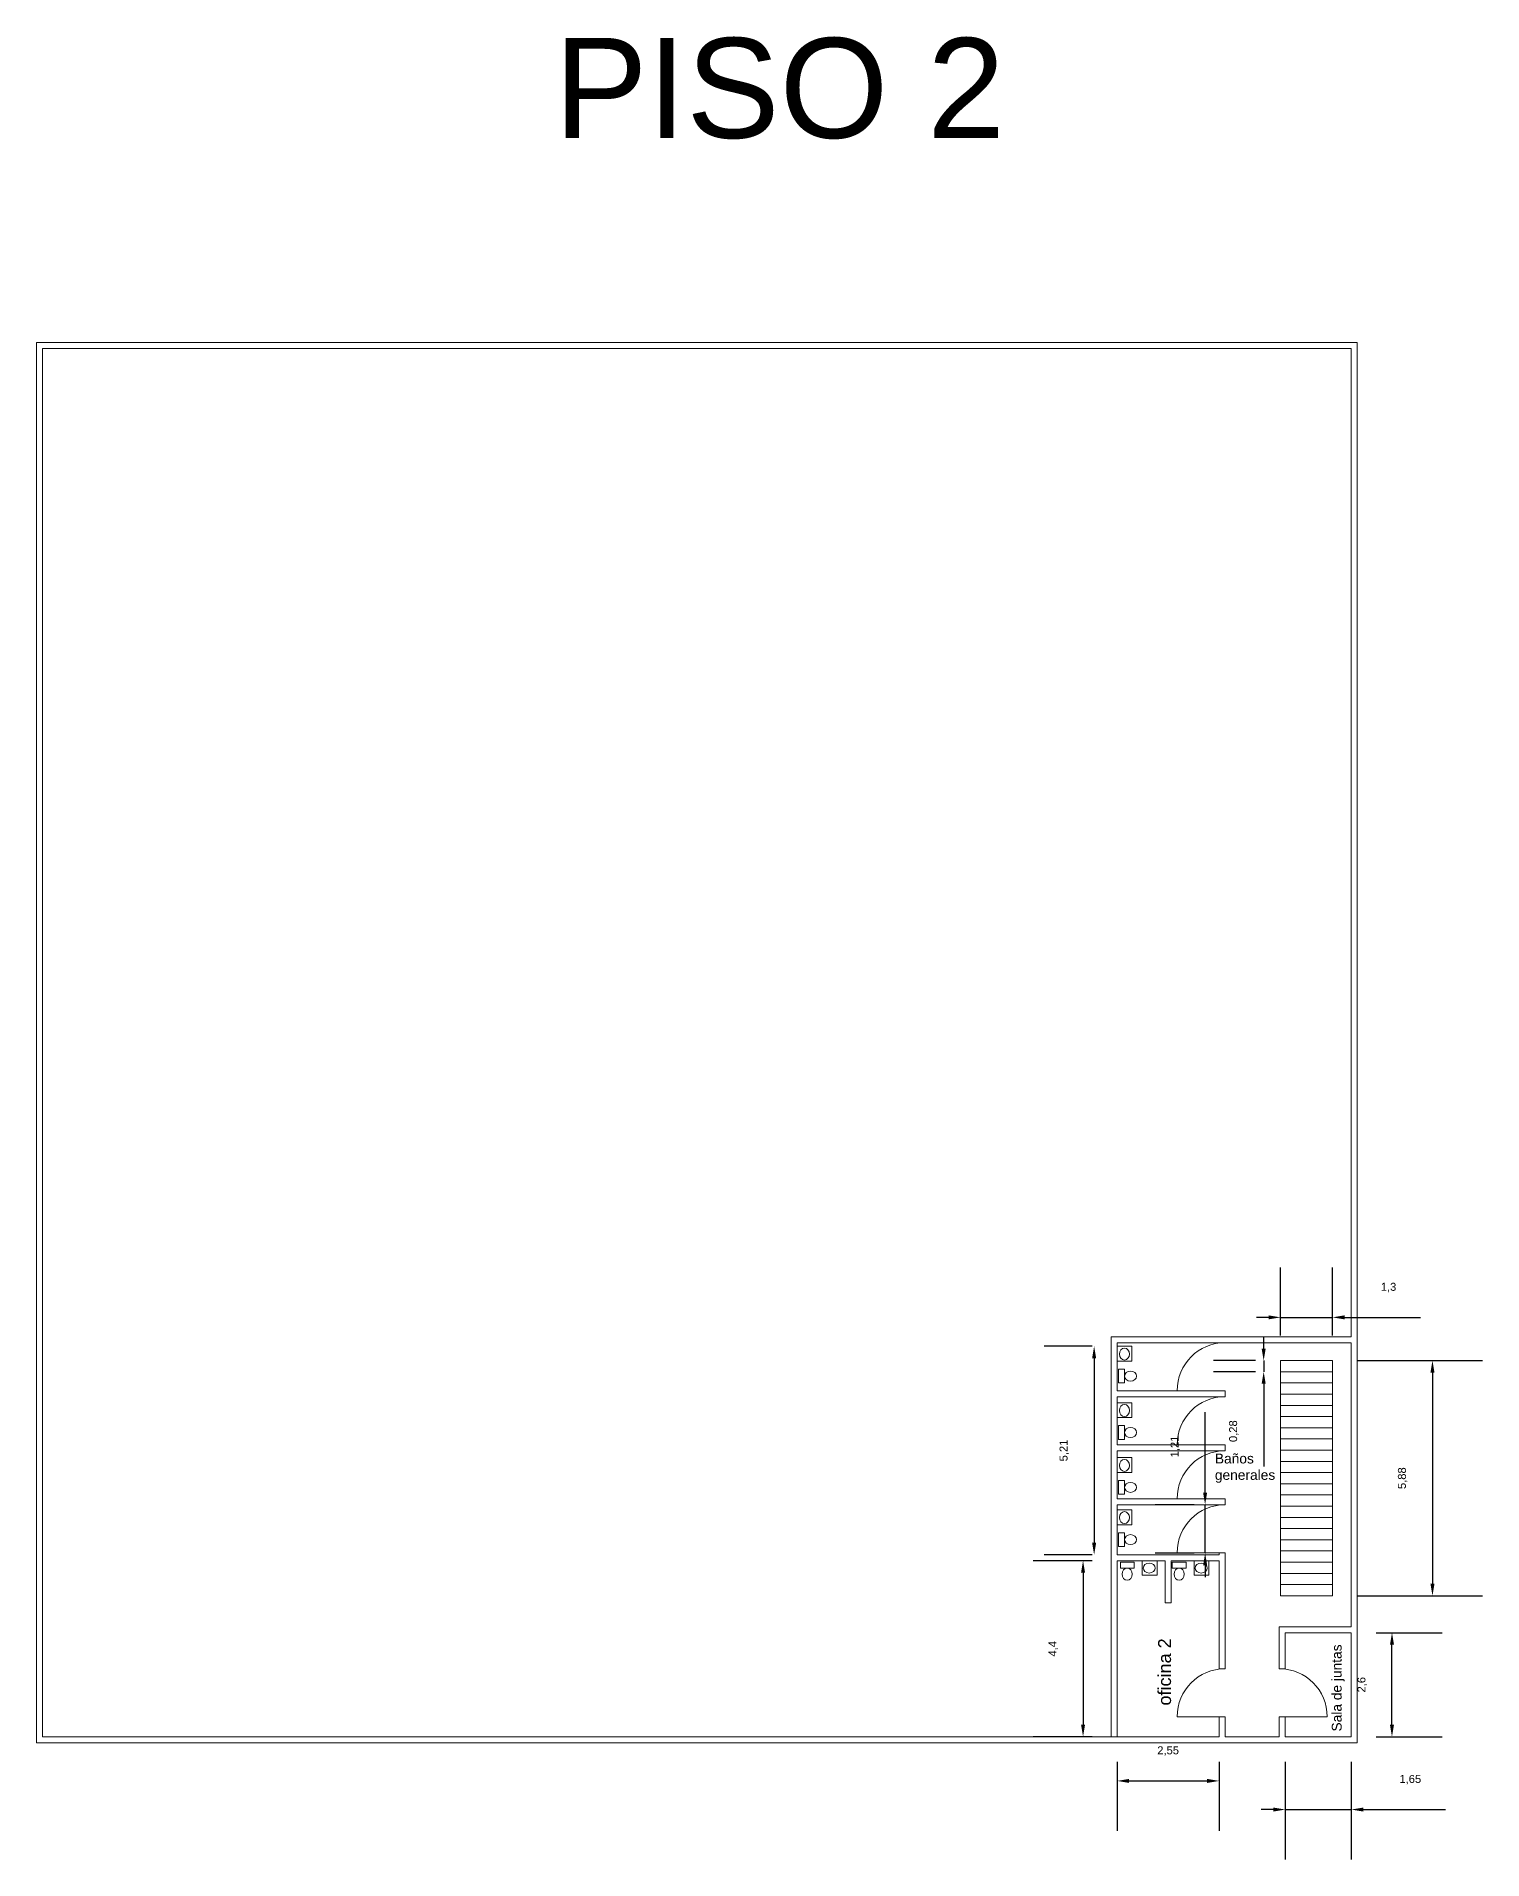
# Model space of a CAD drawing. Header units: millimetres. Extents: x -461 to 1315, y -154 to 152.
# Drawn here: x 215.74 to 251.87, y 22.08 to 67.65 of the extents above; entities that cross this region are included whole.
import ezdxf

# ---------------------------------------------------------------- set-up
doc = ezdxf.new("R2010")
doc.units = ezdxf.units.MM
for name, color, linetype, lineweight in [('A-AREA', 7, 'Continuous', 5), ('A-DOOR', 251, 'Continuous', 13), ('A-FURN', 46, 'Continuous', 13), ('A-WALL', 253, 'Continuous', 15), ('C-SSWR', 3, 'Continuous', 13), ('S-STRS', 4, 'Continuous', 13)]:
    doc.layers.add(name, color=color, linetype=linetype, lineweight=lineweight)
doc.styles.get("Standard").update_dxf_attribs({"font": 'arial.ttf'})
doc.dimstyles.new('Partes pequeñas', dxfattribs={"dimtxt": 0.2, "dimasz": 0.3, "dimexe": 1.25, "dimexo": 0.625, "dimtad": 1, "dimtxsty": 'Standard', "dimcen": 2.5, "dimclrd": 1, "dimadec": 0, "dimazin": 0, "dimtfac": 1, "dimtmove": 0, "dimatfit": 3, "dimfxl": 1, "dimarcsym": 0})

# ---------------------------------------------------------------- blocks, each defined once
blk = doc.blocks.new('*D41')
at = {"layer": 'A-AREA', "color": 0, "lineweight": -2, "transparency": 16777216}
for p, q in [((242.118, 29.55), (240.642, 29.55)), ((242.118, 25.15), (240.642, 25.15))]:
    blk.add_line(p, q, dxfattribs=at)
at = {"layer": 'A-AREA', "color": 1, "lineweight": -2, "transparency": 16777216}
blk.add_line((241.892, 29.25), (241.892, 25.45), dxfattribs=at)
at = {"layer": 'A-AREA', "color": 1, "transparency": 16777216}
for points in [[(241.842, 29.25), (241.942, 29.25), (241.892, 29.55)], [(241.842, 25.45), (241.942, 25.45), (241.892, 25.15)]]:
    blk.add_solid(points, dxfattribs=at)
at = {"layer": 'Defpoints', "color": 0, "transparency": 16777216}
for p in [(242.743, 29.55), (241.892, 25.15), (242.743, 25.15)]:
    blk.add_point(p, dxfattribs=at)
at = {"layer": 'A-AREA', "color": 0, "transparency": 16777216, "insert": (241.147, 27.35), "char_height": 0.2, "attachment_point": 5, "rotation": 90}
blk.add_mtext('4,4', dxfattribs=at)
blk = doc.blocks.new('*D42')
at = {"layer": 'A-AREA', "color": 0, "lineweight": -2, "transparency": 16777216}
for p, q in [((242.743, 24.525), (242.743, 22.796)), ((245.293, 24.525), (245.293, 22.796))]:
    blk.add_line(p, q, dxfattribs=at)
at = {"layer": 'A-AREA', "color": 1, "lineweight": -2, "transparency": 16777216}
blk.add_line((243.043, 24.046), (244.993, 24.046), dxfattribs=at)
at = {"layer": 'A-AREA', "color": 1, "transparency": 16777216}
for points in [[(243.043, 24.096), (243.043, 23.996), (242.743, 24.046)], [(244.993, 24.096), (244.993, 23.996), (245.293, 24.046)]]:
    blk.add_solid(points, dxfattribs=at)
at = {"layer": 'Defpoints', "color": 0, "transparency": 16777216}
for p in [(242.743, 25.15), (245.293, 25.15), (245.293, 24.046)]:
    blk.add_point(p, dxfattribs=at)
at = {"layer": 'A-AREA', "color": 0, "transparency": 16777216, "insert": (244.018, 24.792), "char_height": 0.2, "attachment_point": 5}
blk.add_mtext('2,55', dxfattribs=at)
blk = doc.blocks.new('*D44')
at = {"layer": 'A-AREA', "color": 0, "lineweight": -2, "transparency": 16777216}
for p, q in [((242.118, 34.91), (240.919, 34.91)), ((242.118, 29.7), (240.919, 29.7))]:
    blk.add_line(p, q, dxfattribs=at)
at = {"layer": 'A-AREA', "color": 1, "lineweight": -2, "transparency": 16777216}
blk.add_line((242.169, 34.61), (242.169, 30), dxfattribs=at)
at = {"layer": 'A-AREA', "color": 1, "transparency": 16777216}
for points in [[(242.119, 34.61), (242.219, 34.61), (242.169, 34.91)], [(242.119, 30), (242.219, 30), (242.169, 29.7)]]:
    blk.add_solid(points, dxfattribs=at)
at = {"layer": 'Defpoints', "color": 0, "transparency": 16777216}
for p in [(242.743, 34.91), (242.169, 29.7), (242.743, 29.7)]:
    blk.add_point(p, dxfattribs=at)
at = {"layer": 'A-AREA', "color": 0, "transparency": 16777216, "insert": (241.424, 32.305), "char_height": 0.2, "attachment_point": 5, "rotation": 90}
blk.add_mtext('5,21', dxfattribs=at)
blk = doc.blocks.new('*D45')
at = {"layer": 'A-AREA', "color": 0, "lineweight": -2, "transparency": 16777216}
for p, q in [((248.752, 34.553), (251.873, 34.553)), ((248.752, 28.673), (251.873, 28.673))]:
    blk.add_line(p, q, dxfattribs=at)
at = {"layer": 'A-AREA', "color": 1, "lineweight": -2, "transparency": 16777216}
blk.add_line((250.623, 34.253), (250.623, 28.973), dxfattribs=at)
at = {"layer": 'A-AREA', "color": 1, "transparency": 16777216}
for points in [[(250.573, 34.253), (250.673, 34.253), (250.623, 34.553)], [(250.573, 28.973), (250.673, 28.973), (250.623, 28.673)]]:
    blk.add_solid(points, dxfattribs=at)
at = {"layer": 'Defpoints', "color": 0, "transparency": 16777216}
for p in [(248.127, 34.553), (248.127, 28.673), (250.623, 28.673)]:
    blk.add_point(p, dxfattribs=at)
at = {"layer": 'A-AREA', "color": 0, "transparency": 16777216, "insert": (249.878, 31.613), "char_height": 0.2, "attachment_point": 5, "rotation": 90}
blk.add_mtext('5,88', dxfattribs=at)
blk = doc.blocks.new('*D46')
at = {"layer": 'A-AREA', "color": 0, "lineweight": -2, "transparency": 16777216}
for p, q in [((246.827, 35.178), (246.827, 36.883)), ((248.127, 35.178), (248.127, 36.883))]:
    blk.add_line(p, q, dxfattribs=at)
at = {"layer": 'A-AREA', "color": 1, "lineweight": -2, "transparency": 16777216}
for p, q in [((246.527, 35.633), (246.227, 35.633)), ((246.827, 35.633), (248.127, 35.633)), ((248.427, 35.633), (250.323, 35.633))]:
    blk.add_line(p, q, dxfattribs=at)
at = {"layer": 'A-AREA', "color": 1, "transparency": 16777216}
for points in [[(246.527, 35.683), (246.527, 35.583), (246.827, 35.633)], [(248.427, 35.683), (248.427, 35.583), (248.127, 35.633)]]:
    blk.add_solid(points, dxfattribs=at)
at = {"layer": 'Defpoints', "color": 0, "transparency": 16777216}
for p in [(248.127, 35.633), (246.827, 34.553), (248.127, 34.553)]:
    blk.add_point(p, dxfattribs=at)
at = {"layer": 'A-AREA', "color": 0, "transparency": 16777216, "insert": (249.525, 36.378), "char_height": 0.2, "attachment_point": 5}
blk.add_mtext('1,3', dxfattribs=at)
blk = doc.blocks.new('*D47')
at = {"layer": 'A-AREA', "color": 1, "lineweight": -2, "transparency": 16777216}
for p, q in [((246.405, 34.853), (246.405, 35.153)), ((246.405, 34.553), (246.405, 34.273)), ((246.405, 33.973), (246.405, 31.903))]:
    blk.add_line(p, q, dxfattribs=at)
at = {"layer": 'A-AREA', "color": 0, "lineweight": -2, "transparency": 16777216}
for p, q in [((246.202, 34.553), (245.155, 34.553)), ((246.202, 34.273), (245.155, 34.273))]:
    blk.add_line(p, q, dxfattribs=at)
at = {"layer": 'A-AREA', "color": 1, "transparency": 16777216}
for points in [[(246.355, 34.853), (246.455, 34.853), (246.405, 34.553)], [(246.355, 33.973), (246.455, 33.973), (246.405, 34.273)]]:
    blk.add_solid(points, dxfattribs=at)
at = {"layer": 'Defpoints', "color": 0, "transparency": 16777216}
for p in [(246.405, 34.273), (246.827, 34.553), (246.827, 34.273)]:
    blk.add_point(p, dxfattribs=at)
at = {"layer": 'A-AREA', "color": 0, "transparency": 16777216, "insert": (245.66, 32.788), "char_height": 0.2, "attachment_point": 5, "rotation": 90}
blk.add_mtext('0,28', dxfattribs=at)
blk = doc.blocks.new('*D48')
at = {"layer": 'A-AREA', "color": 1, "lineweight": -2, "transparency": 16777216}
for p, q in [((244.942, 31.25), (244.942, 33.262)), ((244.942, 29.738), (244.942, 30.95)), ((244.942, 29.438), (244.942, 29.138))]:
    blk.add_line(p, q, dxfattribs=at)
at = {"layer": 'A-AREA', "color": 0, "lineweight": -2, "transparency": 16777216}
for p, q in [((244.668, 30.95), (243.692, 30.95)), ((244.668, 29.738), (243.692, 29.738))]:
    blk.add_line(p, q, dxfattribs=at)
at = {"layer": 'A-AREA', "color": 1, "transparency": 16777216}
for points in [[(244.892, 31.25), (244.992, 31.25), (244.942, 30.95)], [(244.892, 29.438), (244.992, 29.438), (244.942, 29.738)]]:
    blk.add_solid(points, dxfattribs=at)
at = {"layer": 'Defpoints', "color": 0, "transparency": 16777216}
for p in [(244.942, 30.95), (245.293, 30.95), (245.293, 29.738)]:
    blk.add_point(p, dxfattribs=at)
at = {"layer": 'A-AREA', "color": 0, "transparency": 16777216, "insert": (244.197, 32.406), "char_height": 0.2, "attachment_point": 5, "rotation": 90}
blk.add_mtext('1,21', dxfattribs=at)
blk = doc.blocks.new('*D49')
at = {"layer": 'A-AREA', "color": 0, "lineweight": -2, "transparency": 16777216}
for p, q in [((246.943, 24.525), (246.943, 22.08)), ((248.593, 24.525), (248.593, 22.08))]:
    blk.add_line(p, q, dxfattribs=at)
at = {"layer": 'A-AREA', "color": 1, "lineweight": -2, "transparency": 16777216}
for p, q in [((246.643, 23.33), (246.343, 23.33)), ((246.943, 23.33), (248.593, 23.33)), ((248.893, 23.33), (250.945, 23.33))]:
    blk.add_line(p, q, dxfattribs=at)
at = {"layer": 'A-AREA', "color": 1, "transparency": 16777216}
for points in [[(246.643, 23.38), (246.643, 23.28), (246.943, 23.33)], [(248.893, 23.38), (248.893, 23.28), (248.593, 23.33)]]:
    blk.add_solid(points, dxfattribs=at)
at = {"layer": 'Defpoints', "color": 0, "transparency": 16777216}
for p in [(246.943, 25.15), (248.593, 25.15), (248.593, 23.33)]:
    blk.add_point(p, dxfattribs=at)
at = {"layer": 'A-AREA', "color": 0, "transparency": 16777216, "insert": (250.069, 24.076), "char_height": 0.2, "attachment_point": 5}
blk.add_mtext('1,65', dxfattribs=at)
blk = doc.blocks.new('*D50')
at = {"layer": 'A-AREA', "color": 0, "lineweight": -2, "transparency": 16777216}
for p, q in [((249.218, 27.75), (250.861, 27.75)), ((249.218, 25.15), (250.861, 25.15))]:
    blk.add_line(p, q, dxfattribs=at)
at = {"layer": 'A-AREA', "color": 1, "lineweight": -2, "transparency": 16777216}
blk.add_line((249.611, 25.45), (249.611, 27.45), dxfattribs=at)
at = {"layer": 'A-AREA', "color": 1, "transparency": 16777216}
for points in [[(249.561, 27.45), (249.661, 27.45), (249.611, 27.75)], [(249.561, 25.45), (249.661, 25.45), (249.611, 25.15)]]:
    blk.add_solid(points, dxfattribs=at)
at = {"layer": 'Defpoints', "color": 0, "transparency": 16777216}
for p in [(248.593, 27.75), (249.611, 27.75), (248.593, 25.15)]:
    blk.add_point(p, dxfattribs=at)
at = {"layer": 'A-AREA', "color": 0, "transparency": 16777216, "insert": (248.866, 26.45), "char_height": 0.2, "attachment_point": 5, "rotation": 90}
blk.add_mtext('2,6', dxfattribs=at)

msp = doc.modelspace()

# ---------------------------------------------------------------- linework, layer by layer
at = {"layer": 'A-DOOR'}
for p, q in [((245.443, 33.8), (244.243, 33.8)), ((245.443, 32.45), (244.243, 32.45)), ((245.443, 31.1), (244.243, 31.1)), ((245.443, 29.75), (244.243, 29.75)), ((245.443, 25.65), (244.243, 25.65)), ((246.793, 25.65), (247.993, 25.65))]:
    msp.add_line(p, q, dxfattribs=at)
for centre, start, end in [((245.443, 33.8), 90, 180), ((245.443, 32.45), 90, 180), ((245.443, 31.1), 90, 180), ((245.443, 29.75), 90, 180), ((245.443, 25.65), 90, 180), ((246.793, 25.65), 0, 90)]:
    msp.add_arc(centre, 1.2, start, end, dxfattribs=at)
at = {"layer": 'A-FURN'}
for p, q in [((243.109, 34.91), (242.743, 34.91)), ((243.109, 34.538), (243.109, 34.91)), ((242.743, 34.538), (243.109, 34.538)), ((243.109, 33.5), (242.743, 33.5)), ((243.109, 33.127), (243.109, 33.5)), ((242.743, 33.127), (243.109, 33.127)), ((243.109, 32.129), (242.743, 32.129)), ((243.109, 31.757), (243.109, 32.129)), ((242.743, 31.757), (243.109, 31.757)), ((243.109, 30.822), (242.743, 30.822)), ((243.109, 30.449), (243.109, 30.822)), ((242.743, 30.449), (243.109, 30.449)), ((243.367, 29.55), (243.367, 29.185)), ((243.367, 29.185), (243.74, 29.185)), ((243.74, 29.185), (243.74, 29.55)), ((244.665, 29.55), (244.665, 29.185)), ((244.665, 29.185), (245.038, 29.185)), ((245.038, 29.185), (245.038, 29.55))]:
    msp.add_line(p, q, dxfattribs=at)
at = {"layer": 'A-WALL'}
for p, q in [((248.743, 60), (215.743, 60)), ((215.743, 60), (215.743, 25)), ((215.743, 60), (215.893, 60)), ((248.593, 59.85), (215.893, 59.85)), ((215.893, 59.85), (215.893, 25.15)), ((248.593, 35.15), (248.593, 59.85)), ((248.743, 25), (248.743, 60)), ((242.593, 25.15), (242.593, 35.15)), ((242.593, 35.15), (248.593, 35.15)), ((242.593, 35.15), (242.593, 35)), ((242.593, 35.15), (242.743, 35.15)), ((242.743, 35), (248.593, 35)), ((242.743, 35), (242.743, 33.8)), ((248.593, 27.9), (248.593, 35)), ((245.443, 33.8), (242.743, 33.8)), ((245.443, 33.65), (245.443, 33.8)), ((242.743, 33.65), (242.743, 32.45)), ((245.443, 33.65), (242.743, 33.65)), ((245.443, 32.45), (242.743, 32.45)), ((245.443, 32.3), (245.443, 32.45)), ((242.743, 32.3), (242.743, 31.1)), ((245.443, 32.3), (242.743, 32.3)), ((245.443, 31.1), (242.743, 31.1)), ((245.443, 30.95), (245.443, 31.1)), ((242.743, 30.95), (242.743, 30.15)), ((245.443, 30.95), (242.743, 30.95)), ((242.743, 30.875), (242.743, 30.85)), ((242.743, 30), (242.743, 30.15)), ((242.743, 30), (242.743, 29.7)), ((242.743, 29.7), (242.743, 30)), ((242.743, 30), (242.743, 29.7)), ((242.743, 29.7), (245.268, 29.7)), ((245.268, 29.7), (245.293, 29.7)), ((245.293, 29.7), (245.293, 29.75)), ((245.293, 29.75), (245.443, 29.75)), ((245.293, 29.725), (245.293, 29.75)), ((245.443, 28.65), (245.443, 29.75)), ((242.743, 29.55), (242.743, 27.3)), ((243.943, 29.55), (242.743, 29.55)), ((242.743, 25.15), (242.743, 29.55)), ((242.743, 29.55), (242.743, 28.65)), ((243.943, 28.8), (243.943, 29.55)), ((245.293, 29.55), (244.093, 29.55)), ((244.093, 28.8), (244.093, 29.55)), ((245.293, 29.55), (245.293, 28.65)), ((243.943, 28.8), (243.943, 28.65)), ((244.093, 28.8), (244.093, 28.65)), ((243.943, 28.65), (243.943, 28.5)), ((243.943, 28.5), (244.093, 28.5)), ((244.093, 28.65), (244.093, 28.5)), ((245.293, 28.65), (245.293, 26.85)), ((245.293, 26.85), (245.293, 28.65)), ((245.443, 28.65), (245.443, 26.85)), ((246.793, 27.75), (246.793, 27.9)), ((246.793, 27.9), (248.593, 27.9)), ((246.793, 27.9), (246.943, 27.9)), ((246.793, 27.45), (246.793, 27.75)), ((246.793, 27.45), (246.793, 26.85)), ((246.943, 27.75), (248.593, 27.75)), ((246.943, 27.15), (246.943, 27.75)), ((248.593, 25.15), (248.593, 27.75)), ((242.743, 27.15), (242.743, 25.15)), ((246.943, 27.15), (246.943, 26.85)), ((245.443, 26.85), (245.293, 26.85)), ((246.793, 26.85), (246.943, 26.85)), ((245.293, 25.15), (245.293, 25.65)), ((245.443, 25.65), (245.293, 25.65)), ((245.293, 25.65), (245.293, 25.15)), ((245.443, 25.65), (245.443, 25.15)), ((246.793, 25.15), (246.793, 25.65)), ((246.793, 25.65), (246.943, 25.65)), ((246.943, 25.65), (246.943, 25.15)), ((224.106, 25.15), (215.893, 25.15)), ((224.106, 25.15), (245.293, 25.15)), ((242.743, 25.15), (245.293, 25.15)), ((245.443, 25.15), (245.493, 25.15)), ((245.493, 25.15), (246.693, 25.15)), ((246.693, 25.15), (246.793, 25.15)), ((246.943, 25.15), (248.593, 25.15)), ((215.743, 25), (245.493, 25)), ((215.743, 25), (245.493, 25)), ((245.493, 25), (246.693, 25)), ((246.693, 25), (248.743, 25)), ((246.693, 25), (248.743, 25)), ((248.743, 25), (248.593, 25))]:
    msp.add_line(p, q, dxfattribs=at)
at = {"layer": 'C-SSWR'}
for points in [[(242.779, 33.994), (242.929, 33.994), (242.929, 34.337), (242.779, 34.337)], [(242.779, 32.584), (242.929, 32.584), (242.929, 32.927), (242.779, 32.927)], [(242.779, 31.213), (242.929, 31.213), (242.929, 31.556), (242.779, 31.556)], [(242.779, 29.906), (242.929, 29.906), (242.929, 30.249), (242.779, 30.249)], [(242.824, 29.514), (242.824, 29.364), (243.167, 29.364), (243.167, 29.514)], [(244.122, 29.514), (244.122, 29.364), (244.465, 29.364), (244.465, 29.514)]]:
    msp.add_lwpolyline(points, close=True, dxfattribs=at)
for centre, major_axis in [((242.926, 34.715), (0, 0.15)), ((243.079, 34.165), (-0.15, 0)), ((242.926, 33.305), (0, 0.15)), ((243.079, 32.755), (-0.15, 0)), ((242.926, 31.934), (0, 0.15)), ((243.079, 31.384), (-0.15, 0)), ((242.926, 30.627), (0, 0.15)), ((243.079, 30.077), (-0.15, 0)), ((242.995, 29.214), (0, 0.15)), ((243.545, 29.367), (0.15, 0)), ((244.293, 29.214), (0, 0.15)), ((244.843, 29.367), (0.15, 0))]:
    msp.add_ellipse(centre, major_axis=major_axis, ratio=0.833333, dxfattribs=at)
at = {"layer": 'S-STRS'}
for p, q in [((248.127, 34.553), (246.827, 34.553)), ((246.827, 34.553), (246.827, 28.673)), ((246.827, 34.273), (248.127, 34.273)), ((248.127, 28.673), (248.127, 34.553)), ((248.127, 33.993), (246.827, 33.993)), ((246.827, 33.713), (248.127, 33.713)), ((248.127, 33.433), (246.827, 33.433)), ((248.127, 33.713), (248.127, 33.433)), ((246.827, 33.153), (248.127, 33.153)), ((248.127, 32.873), (246.827, 32.873)), ((246.827, 32.593), (248.127, 32.593)), ((248.127, 32.313), (246.827, 32.313)), ((246.827, 32.033), (248.127, 32.033)), ((248.127, 31.753), (246.827, 31.753)), ((246.827, 31.473), (248.127, 31.473)), ((248.127, 31.193), (246.827, 31.193)), ((246.827, 30.913), (248.127, 30.913)), ((248.127, 30.633), (246.827, 30.633)), ((246.827, 30.353), (248.127, 30.353)), ((248.127, 30.073), (246.827, 30.073)), ((246.827, 29.793), (248.127, 29.793)), ((248.127, 29.513), (246.827, 29.513)), ((246.827, 29.233), (248.127, 29.233)), ((248.127, 28.953), (246.827, 28.953)), ((246.827, 28.673), (248.127, 28.673))]:
    msp.add_line(p, q, dxfattribs=at)

# ---------------------------------------------------------------- texts
at = {"layer": 'A-AREA', "insert": (228.682, 67.613), "char_height": 2.5, "attachment_point": 1}
msp.add_mtext_dynamic_manual_height_columns('\\pxt10;PISO 2', width=43.74055, gutter_width=12.5, heights=[0], dxfattribs=at)
at = {"layer": 'A-WALL', "insert": (245.186, 32.227), "char_height": 0.24578, "attachment_point": 1}
msp.add_mtext_dynamic_manual_height_columns('Baños generales', width=2.32677, gutter_width=1.229, heights=[0], dxfattribs=at)
at = {"layer": 'A-WALL', "attachment_point": 1, "rotation": 90}
for s, width, gutter_width, insert, char_height in [('oficina 2', 1.93173, 1.615, (243.767, 25.929), 0.3231), ('Sala de juntas', 2.32677, 1.229, (248.107, 25.281), 0.24578)]:
    msp.add_mtext_dynamic_manual_height_columns(s, width=width, gutter_width=gutter_width, heights=[0], dxfattribs=dict(at, insert=insert, char_height=char_height))

# ---------------------------------------------------------------- dimensions: what is measured, and where the dimension line sits
at = {"layer": 'A-AREA'}
for base, p1, p2, picture, middle in [((248.127, 35.633), (246.827, 34.553), (248.127, 34.553), '*D46', (249.525, 36.378)), ((245.293, 24.046), (242.743, 25.15), (245.293, 25.15), '*D42', (244.018, 24.792))]:
    dim = msp.add_linear_dim(base=base, p1=p1, p2=p2, dimstyle='Partes pequeñas', dxfattribs=at)
    dim.commit()
    dim.dimension.update_dxf_attribs({"geometry": picture, "text_midpoint": middle})
for base, p1, p2, picture, middle in [((246.405, 34.273), (246.827, 34.553), (246.827, 34.273), '*D47', (245.66, 32.788)), ((242.169, 29.7), (242.743, 34.91), (242.743, 29.7), '*D44', (241.424, 32.305)), ((250.623, 28.673), (248.127, 34.553), (248.127, 28.673), '*D45', (249.878, 31.613)), ((244.942, 30.95), (245.293, 29.738), (245.293, 30.95), '*D48', (244.197, 32.406)), ((241.892, 25.15), (242.743, 29.55), (242.743, 25.15), '*D41', (241.147, 27.35))]:
    dim = msp.add_linear_dim(base=base, p1=p1, p2=p2, angle=90, dimstyle='Partes pequeñas', dxfattribs=at)
    dim.commit()
    dim.dimension.update_dxf_attribs({"geometry": picture, "text_midpoint": middle})
dim = msp.add_linear_dim(base=(249.611, 27.75), p1=(248.593, 25.15), p2=(248.593, 27.75), angle=90, dimstyle='Partes pequeñas', dxfattribs=at)
dim.commit()
dim.dimension.update_dxf_attribs({"geometry": '*D50', "text_midpoint": (249.611, 26.45), "dimtype": 160})
dim = msp.add_linear_dim(base=(248.593, 23.33), p1=(246.943, 25.15), p2=(248.593, 25.15), dimstyle='Partes pequeñas', dxfattribs=at)
dim.commit()
dim.dimension.update_dxf_attribs({"geometry": '*D49', "text_midpoint": (250.069, 23.33), "dimtype": 160})

doc.saveas('drawing.dxf')
